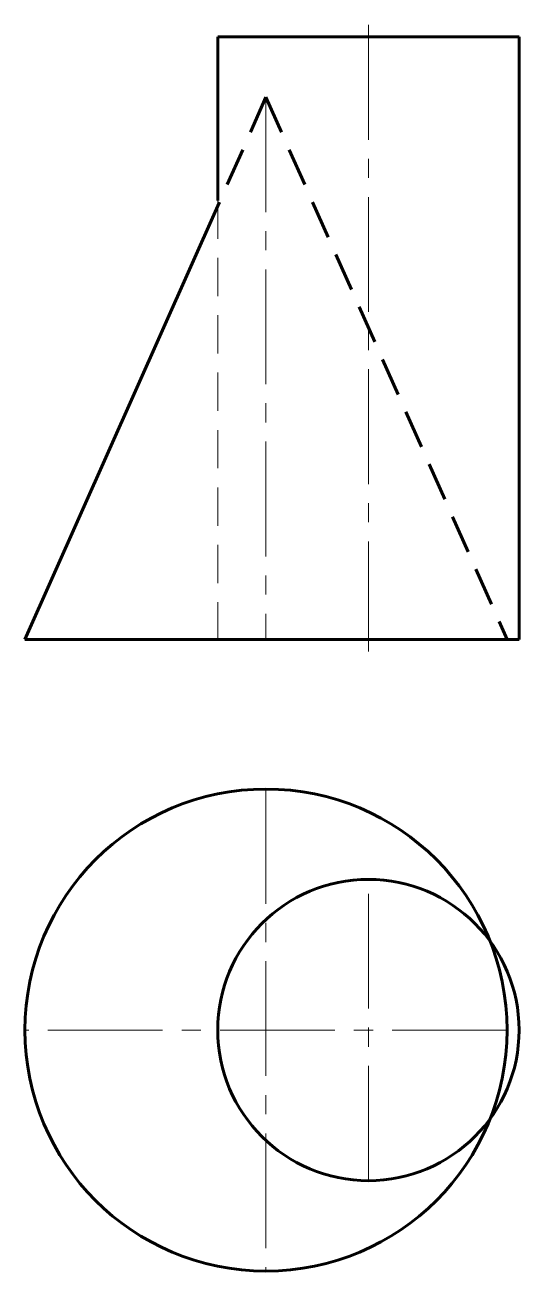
# Model space of a CAD drawing. Header units: millimetres. Extents: x 344 to 426, y 44 to 251.
import ezdxf

# ---------------------------------------------------------------- set-up
doc = ezdxf.new("R2010")
doc.units = ezdxf.units.MM
doc.linetypes.add('CENTER2', pattern=[28.575, 19.05, -3.175, 3.175, -3.175])
doc.linetypes.add('DASHED2', pattern=[9.525, 6.35, -3.175])
doc.layers.add('КОНТУР', color=7, linetype='Continuous', lineweight=60)
doc.layers.add('ОСИ', color=1, linetype='CENTER2', lineweight=20)

msp = doc.modelspace()

# ---------------------------------------------------------------- linework, layer by layer
at = {"layer": 'КОНТУР', "color": 2}
for p, q in [((375.68, 249), (425.68, 249)), ((375.68, 249), (375.68, 221.86)), ((425.68, 249), (425.68, 149))]:
    msp.add_line(p, q, dxfattribs=at)
at = {"layer": 'КОНТУР', "color": 160, "linetype": 'DASHED2'}
for q in [(375.68, 221), (423.68, 149)]:
    msp.add_line((383.68, 239), q, dxfattribs=at)
at = {"layer": 'КОНТУР', "color": 160}
for p, q in [((375.68, 221), (343.68, 149)), ((343.68, 149), (375.68, 149)), ((425.68, 149), (375.68, 149))]:
    msp.add_line(p, q, dxfattribs=at)
at = {"layer": 'КОНТУР'}
msp.add_line((423.68, 149), (425.68, 149), dxfattribs=at)
at = {"layer": 'КОНТУР', "color": 160}
msp.add_circle((383.68, 84.18), 40, dxfattribs=at)
at = {"layer": 'КОНТУР', "color": 2}
msp.add_circle((400.68, 84.18), 25, dxfattribs=at)
at = {"layer": 'ОСИ'}
for p, q in [((400.68, 251), (400.68, 147)), ((383.68, 239), (383.68, 149)), ((383.68, 124.18), (383.68, 44.18)), ((400.68, 59.18), (400.68, 109.18)), ((423.68, 84.18), (343.68, 84.18))]:
    msp.add_line(p, q, dxfattribs=at)
at = {"layer": 'ОСИ', "linetype": 'DASHED2'}
msp.add_line((375.68, 221.86), (375.68, 149), dxfattribs=at)

doc.saveas('drawing.dxf')
